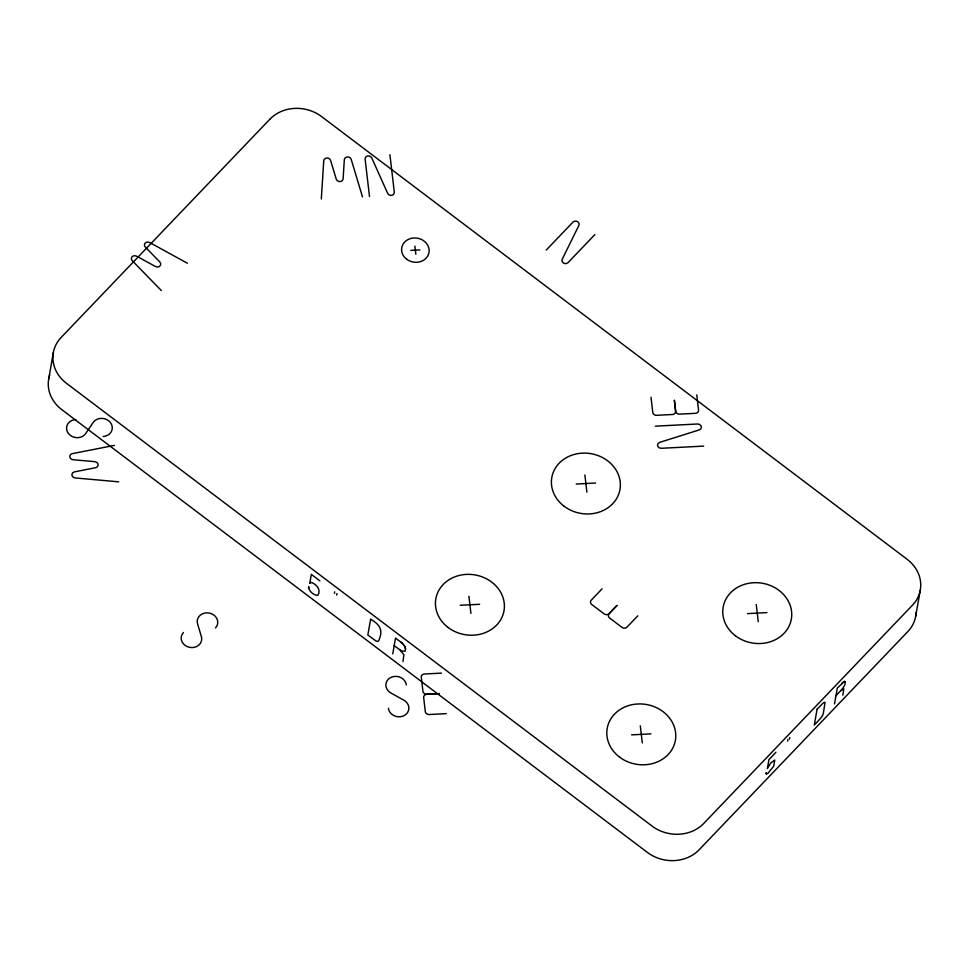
<?xml version="1.0" encoding="UTF-8"?>
<svg xmlns="http://www.w3.org/2000/svg" width="969" height="969" viewBox="0 0 969 969"><rect width="100%" height="100%" fill="white"/><g stroke="black" fill="none" stroke-linecap="round" stroke-linejoin="round"><path stroke-width="1.45" d="M766.285 773.904L766.309 772.559L766.285 773.904L767.799 773.468L773.686 766.225L774.788 760.035L770.706 763.027L767.363 768.587L768.95 759.563L775.915 752.283M835.981 695.694C838.512 692.52 847.633 685.216 844.447 681.328L837.325 688.075L834.527 703.894M845.404 682.055L844.411 681.364M321.32 198.984L323.743 160.733A3.501 3.064 10 0 1 330.599 160.382L336.255 179.156A3.501 3.064 10 0 0 343.123 178.805L344.322 159.679A3.501 3.064 10 0 1 351.19 159.328L362.491 196.877M48.716 378.867L53.368 352.498M334.45 593.416L334.729 591.853M336.703 595.111L336.982 593.549M392.748 653.905L395.534 638.074C399.095 641.308 407.464 645.075 405.115 651.241L401.481 650.938L394.189 645.705M402.959 661.597L403.891 654.765L400.161 650.187M787.676 741.079L787.954 739.517M789.505 739.165L789.783 737.603M842.824 695.209L843.793 688.765L840.826 690.618M915.632 616.502L920.284 590.133M546.237 250.075L573.054 222.034A3.464 3.04 10 0 1 578.881 225.426L562.214 259.256A3.464 3.028 10 0 0 568.04 262.647L594.857 234.607M602.1 588.825L591.235 600.199A3.464 3.028 10 0 0 591.732 604.486L604.172 613.898A3.464 3.028 10 0 0 609.029 613.643L617.059 605.359L609.138 613.74A3.464 3.028 10 0 0 609.646 618.028L622.086 627.44A3.464 3.028 10 0 0 626.931 627.185L637.808 615.824M841.613 683.581L843.163 682.152M114.439 445.365L72.372 453.637A3.501 3.064 10 0 0 73.087 459.718L94.829 461.656A3.501 3.064 10 0 1 95.543 467.736L74.504 471.867A3.501 3.064 10 0 0 75.219 477.947L118.715 481.835M410.783 250.377L419.928 249.905M655.323 426.166L697.632 423.998A3.464 3.04 10 0 1 699.218 429.933L659.768 442.348A3.464 3.028 10 0 0 661.367 448.284L703.676 446.115M576.18 484.04L595.584 483.034M460.214 605.286L479.619 604.293M747.547 613.619L766.951 612.614M441.513 673.128L424.361 674A3.464 3.028 10 0 0 421.285 677.222L422.944 691.333A3.464 3.028 10 0 0 426.723 694.204L439.32 693.622L426.748 694.325A3.464 3.028 10 0 0 423.671 697.547L425.318 711.658A3.464 3.028 10 0 0 429.11 714.528L446.261 713.644M631.594 734.865L650.998 733.872M187.405 263.241L149.662 242.541A3.501 3.064 10 0 0 145.314 247.095L159.837 261.981A3.501 3.064 10 0 1 155.488 266.536L136.617 256.179A3.501 3.064 10 0 0 132.268 260.734L161.314 290.53M319.915 580.891L311.34 574.411L309.741 583.447L310.988 582.369C316.233 583.883 321.563 589.891 317.759 595.402C313.544 595.293 308.457 591.005 308.59 586.56L308.627 588.413M400.827 642.072L402.704 643.767M404.315 645.693L405.611 649.085M756.244 604.523L758.255 621.71M696.747 394.916L698.528 410.105A3.464 3.028 10 0 1 695.451 413.327L679.511 414.138A3.464 3.028 10 0 1 675.72 411.28L674.351 400.136L675.575 411.28A3.464 3.028 10 0 1 672.498 414.502L656.57 415.313A3.464 3.028 10 0 1 652.779 412.455L650.998 397.254M640.291 725.769L642.302 742.969M584.876 474.943L586.887 492.131M468.911 596.189L470.922 613.389M414.877 246.09L415.834 254.193M389.913 154.725L394.31 192.201A3.464 3.028 10 0 1 387.648 193.34L371.757 157.923A3.464 3.04 10 0 0 365.107 159.049L369.504 196.537M49.782 374.773A36.919 32.328 10 0 0 61.859 409.693L647.389 852.417A36.919 32.328 10 0 0 699.146 849.765L907.868 631.522A36.919 32.328 10 0 0 916.08 612.287M103.065 436.486A10.32 9.036 10 0 0 110.466 422.617A10.32 9.036 10 0 0 92.818 423.005L86.035 433.034A10.32 9.036 10 0 1 68.375 433.422A10.32 9.036 10 0 1 75.776 419.541M406.362 684.926A10.32 9.036 10 0 0 390.289 677.755A10.32 9.036 10 0 0 391.537 693.368L403.213 699.824A10.32 9.036 10 0 1 404.461 715.437A10.32 9.036 10 0 1 388.387 708.266M215.469 627.948A10.32 9.036 10 0 0 209.328 613.074A10.32 9.036 10 0 0 197.737 624.387L201.201 636.039A10.32 9.036 10 0 1 189.597 647.353A10.32 9.036 10 0 1 183.456 632.478M370.618 619.252L367.832 635.058L375.742 640.8A5.669 2.362 43.7 0 0 378.843 640.315C383.567 629.753 379.557 624.387 370.618 619.252M817.085 709.247L814.299 725.054L820.731 718.162A5.669 1.381 -52.9 0 0 823.323 713.402L825.067 702.259L823.444 702.779L817.085 709.247M269.854 119.235L61.132 337.478A36.919 32.328 10 0 0 66.498 383.336L652.04 826.06A36.919 32.328 10 0 0 703.785 823.408L912.519 605.153A36.919 32.328 10 0 0 907.141 559.307L321.611 116.583A36.919 32.328 10 0 0 269.854 119.235M406.665 259.232A13.845 12.125 10 0 0 428.976 252.606A13.845 12.125 10 0 0 410.432 238.58A13.845 12.125 10 0 0 406.665 259.232M735.507 635.846A34.618 30.305 10 0 0 791.31 619.288A34.618 30.305 10 0 0 744.931 584.21A34.618 30.305 10 0 0 735.507 635.846M564.14 506.266A34.618 30.305 10 0 0 619.942 489.708A34.618 30.305 10 0 0 573.563 454.631A34.618 30.305 10 0 0 564.14 506.266M619.554 757.104A34.618 30.305 10 0 0 675.357 740.534A34.618 30.305 10 0 0 628.978 705.468A34.618 30.305 10 0 0 619.554 757.104M448.175 627.524A34.618 30.305 10 0 0 503.977 610.954A34.618 30.305 10 0 0 457.598 575.889A34.618 30.305 10 0 0 448.175 627.524"/></g></svg>
